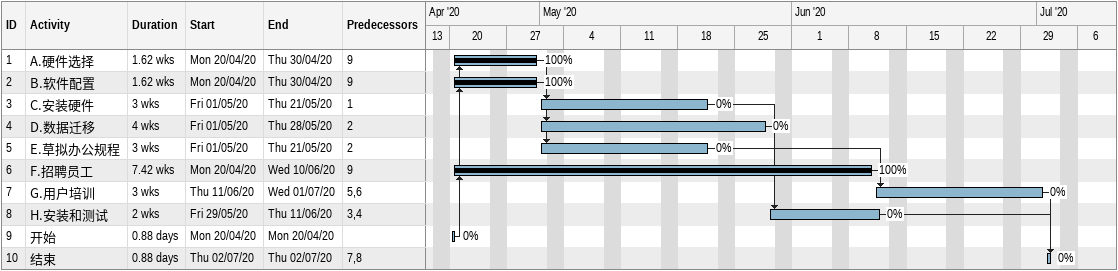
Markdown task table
| ID | Task | Duration | Start | Finish | Predecessors | % complete |
|---|---|---|---|---|---|---|
| 1 | A.硬件选择 | 1.62w | 2020-04-20 | 2020-04-30 | 9 | 100 |
| 2 | B.软件配置 | 1.62w | 2020-04-20 | 2020-04-30 | 9 | 100 |
| 3 | C.安装硬件 | 3w | 2020-05-01 | 2020-05-21 | 1 | 0 |
| 4 | D.数据迁移 | 4w | 2020-05-01 | 2020-05-28 | 2 | 0 |
| 5 | E.草拟办公规程 | 3w | 2020-05-01 | 2020-05-21 | 2 | 0 |
| 6 | F.招聘员工 | 7.42w | 2020-04-20 | 2020-06-10 | 9 | 100 |
| 7 | G.用户培训 | 3w | 2020-06-11 | 2020-07-01 | 5, 6 | 0 |
| 8 | H.安装和测试 | 2w | 2020-05-29 | 2020-06-11 | 3, 4 | 0 |
| 9 | 开始 | 0.88d | 2020-04-20 | 2020-04-20 |  | 0 |
| 10 | 结束 | 0.88d | 2020-07-02 | 2020-07-02 | 7, 8 | 0 |
